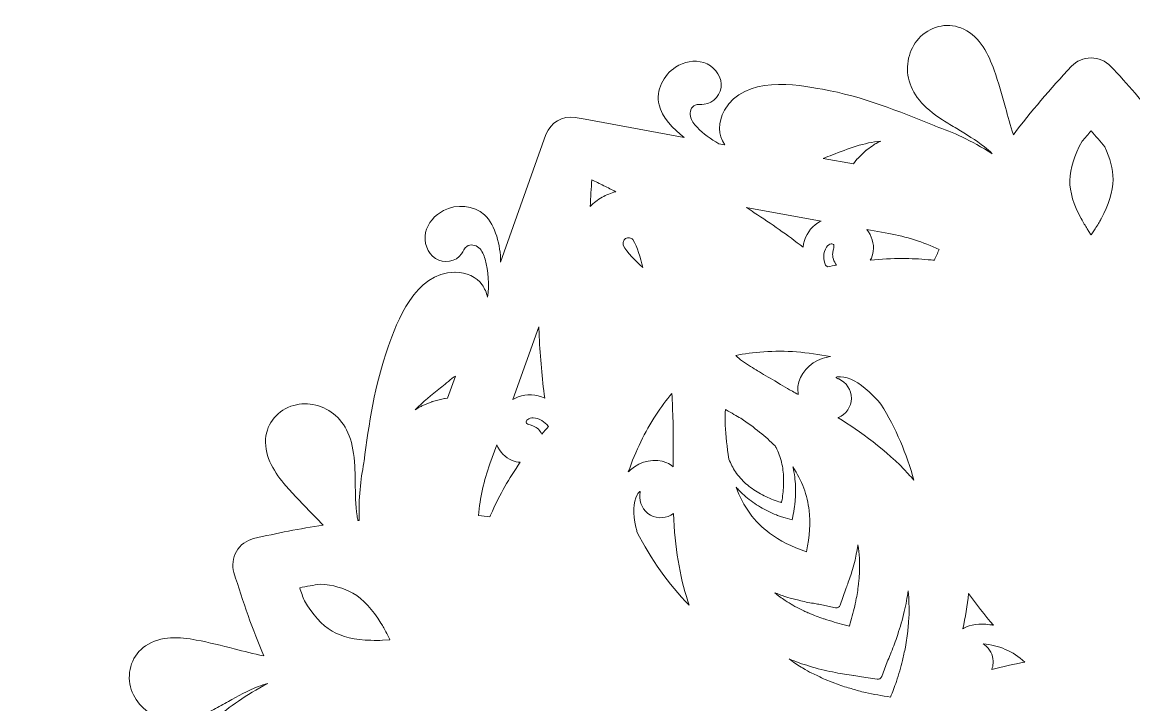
# Model space of a CAD drawing. Header units: millimetres. Extents: x -197 to 1097, y -667 to 136.
# Drawn here: x -138.8 to 62.3, y -413.9 to -290.5 of the extents above; entities that cross this region are included whole.
import ezdxf

# ---------------------------------------------------------------- set-up
doc = ezdxf.new("R2010")
doc.units = ezdxf.units.MM
doc.header["$MEASUREMENT"] = 0
doc.layers.add('Layer 3', color=7, linetype='Continuous')

msp = doc.modelspace()

# ---------------------------------------------------------------- linework, layer by layer
at = {"layer": 'Layer 3', "lineweight": 0}
for points, knots in [([(246.48, -472.37), (246.48, -472.37), (230.74, -453.85), (230.74, -453.85), (233.05, -455.23), (236.8, -456.28), (239.35, -455.5), (241.88, -454.71), (243.62, -452.13), (243.75, -449.48), (243.84, -447.71), (243.23, -445.86), (241.92, -444.67), (240.61, -443.48), (238.56, -443.06), (236.98, -443.87), (235.41, -444.69), (234.56, -446.8), (235.35, -448.39), (235.59, -448.88), (235.97, -449.33), (236.03, -449.87), (236.12, -450.66), (235.47, -451.39), (234.72, -451.63), (233.97, -451.88), (233.15, -451.75), (232.38, -451.56), (230.66, -451.14), (229.05, -450.41), (227.55, -449.47), (229.59, -449.49), (231.36, -448.43), (232.58, -446.37), (236.29, -440.1), (230, -432.69), (226.98, -429.13), (222.27, -423.59), (216.61, -419.1), (211.2, -414.97), (211.13, -414.91), (211.06, -414.87), (210.98, -414.82), (209.29, -413.29), (207.35, -411.84), (205.02, -410.4), (204.72, -409.97), (204.33, -409.76), (203.92, -409.73), (203.47, -409.47), (203.01, -409.2), (202.53, -408.93), (202.56, -408.86), (202.59, -408.8), (202.63, -408.73), (202.87, -408.81), (203.09, -408.89), (203.3, -408.98), (205.16, -409.72), (206.94, -410.71), (208.67, -411.67), (209.53, -412.15), (210.42, -412.65), (211.32, -413.11), (215.09, -415.06), (218.25, -415.57), (220.98, -414.68), (223.59, -413.82), (225.71, -411.61), (226.36, -409.03), (227.09, -406.15), (226.02, -403.24), (223.63, -401.6), (220.83, -399.69), (217.43, -399.99), (214.47, -400.54), (212.15, -400.97), (209.84, -401.57), (207.61, -402.14), (206.8, -402.35), (205.98, -402.56), (205.15, -402.77), (206.76, -398.71), (208.25, -394.41), (209.6, -389.97), (209.98, -388.7), (209.81, -387.31), (209.14, -386.15), (208.46, -384.98), (207.34, -384.14), (206.06, -383.84), (200.75, -382.6), (195.51, -381.64), (190.45, -380.98), (191.49, -379.86), (192.56, -378.76), (193.6, -377.7), (195.22, -376.05), (196.88, -374.35), (198.42, -372.56), (200.37, -370.27), (202.34, -367.48), (202.08, -364.09), (201.86, -361.21), (199.87, -358.82), (197.01, -358.01), (194.45, -357.29), (191.47, -358.02), (189.42, -359.85), (187.28, -361.77), (186.15, -364.76), (185.95, -369), (185.91, -370.01), (185.89, -371.03), (185.87, -372.01), (185.84, -373.99), (185.81, -376.04), (185.53, -378.01), (185.44, -378.62), (185.32, -379.22), (185.16, -379.84), (185.25, -376.7), (185.18, -372.51), (184.3, -368.44), (184.3, -368.35), (184.3, -368.26), (184.29, -368.18), (183.41, -361.43), (182.35, -354.27), (179.91, -347.43), (178.35, -343.05), (175.1, -333.96), (167.88, -333.96), (167.85, -333.96), (167.82, -333.96), (167.79, -333.96), (165.31, -333.99), (163.47, -335.04), (162.5, -336.91), (162.5, -336.91), (162.02, -335.58), (162.02, -335.58), (161.99, -333.95), (162.18, -332.33), (162.63, -330.76), (162.85, -330), (163.15, -329.22), (163.74, -328.7), (164.33, -328.17), (165.28, -327.97), (165.92, -328.44), (166.36, -328.77), (166.56, -329.32), (166.86, -329.77), (167.85, -331.25), (170.1, -331.57), (171.59, -330.62), (173.09, -329.66), (173.75, -327.68), (173.37, -325.94), (172.99, -324.21), (171.7, -322.76), (170.12, -321.95), (167.77, -320.74), (164.65, -320.96), (162.71, -322.76), (161.08, -324.27), (160.14, -327.15), (159.9, -329.63), (159.9, -329.63), (153.75, -312.43), (153.75, -312.43), (153.75, -312.43), (153.13, -310.7), (153.13, -310.7), (152.3, -308.58), (150.14, -307.34), (147.85, -307.68), (147.85, -307.68), (123.88, -312.06), (123.88, -312.06), (126.24, -310.76), (129.08, -308.01), (129.67, -305.38), (130.26, -302.81), (128.89, -300), (126.67, -298.57), (125.18, -297.61), (123.27, -297.21), (121.58, -297.75), (119.89, -298.29), (118.51, -299.85), (118.43, -301.62), (118.34, -303.4), (119.75, -305.18), (121.52, -305.3), (122.07, -305.33), (122.64, -305.23), (123.15, -305.45), (123.87, -305.77), (124.18, -306.69), (124.01, -307.46), (123.85, -308.24), (123.33, -308.89), (122.78, -309.46), (121.34, -310.95), (119.61, -312.13), (117.72, -313), (118.18, -312.42), (118.52, -311.79), (118.72, -311.11), (119.16, -309.63), (118.92, -308.05), (118.01, -306.43), (114.44, -300.08), (104.87, -301.82), (100.28, -302.66), (93.13, -303.97), (86.4, -306.63), (80.13, -309.24), (80.04, -309.28), (79.97, -309.32), (79.89, -309.36), (77.02, -310.28), (74.09, -311.65), (70.72, -313.64), (70.67, -313.57), (70.62, -313.5), (70.57, -313.43), (70.71, -313.31), (70.85, -313.2), (70.99, -313.09), (72.56, -311.86), (74.31, -310.8), (76.01, -309.79), (76.86, -309.28), (77.73, -308.76), (78.58, -308.21), (82.15, -305.93), (84.17, -303.45), (84.76, -300.64), (85.33, -297.94), (84.47, -295), (82.57, -293.15), (80.44, -291.07), (77.38, -290.55), (74.77, -291.8), (71.71, -293.27), (70.27, -296.36), (69.27, -299.2), (68.48, -301.42), (67.84, -303.72), (67.22, -305.95), (67.01, -306.69), (66.8, -307.44), (66.59, -308.2), (63.98, -304.94), (61.13, -301.65), (58.09, -298.41), (57.19, -297.45), (55.9, -296.9), (54.55, -296.9), (53.2, -296.9), (51.91, -297.45), (51.01, -298.41), (47.17, -302.51), (43.63, -306.67), (40.49, -310.79), (39.97, -309.15), (39.5, -307.48), (39.05, -305.85), (38.43, -303.63), (37.79, -301.33), (37, -299.11), (36, -296.27), (34.56, -293.18), (31.51, -291.71), (28.9, -290.46), (25.83, -290.99), (23.71, -293.06), (21.8, -294.91), (20.94, -297.85), (21.51, -300.55), (22.1, -303.36), (24.12, -305.84), (27.69, -308.13), (28.54, -308.67), (29.42, -309.2), (30.26, -309.7), (31.96, -310.72), (33.72, -311.77), (35.28, -313), (35.76, -313.38), (36.22, -313.78), (36.67, -314.23), (32.79, -311.85), (29.57, -310.3), (26.38, -309.28), (26.3, -309.23), (26.23, -309.19), (26.15, -309.16), (19.87, -306.54), (13.14, -303.88), (5.99, -302.58), (1.4, -301.74), (-8.16, -299.99), (-11.74, -306.34), (-13.01, -308.6), (-12.97, -310.8), (-11.68, -312.62), (-11.68, -312.62), (-12.8, -312.42), (-12.8, -312.42), (-14.24, -311.62), (-15.57, -310.64), (-16.71, -309.46), (-17.26, -308.89), (-17.78, -308.24), (-17.94, -307.46), (-18.1, -306.69), (-17.8, -305.77), (-17.07, -305.45), (-16.57, -305.23), (-16, -305.33), (-15.45, -305.3), (-13.68, -305.18), (-12.27, -303.4), (-12.35, -301.62), (-12.44, -299.85), (-13.82, -298.29), (-15.51, -297.75), (-17.2, -297.21), (-19.1, -297.61), (-20.6, -298.57), (-22.82, -300), (-24.19, -302.81), (-23.6, -305.38), (-23.1, -307.57), (-21.06, -309.83), (-19.03, -311.28), (-19.03, -311.28), (-36.98, -308), (-36.98, -308), (-36.98, -308), (-38.8, -307.67), (-38.8, -307.67), (-41.05, -307.34), (-43.2, -308.59), (-44.05, -310.74), (-44.05, -310.74), (-52.29, -333.83), (-52.29, -333.83), (-52.29, -333.77), (-52.29, -333.72), (-52.28, -333.67), (-52.23, -330.97), (-53.19, -327.14), (-55.16, -325.31), (-57.1, -323.51), (-60.22, -323.29), (-62.57, -324.51), (-64.15, -325.32), (-65.44, -326.77), (-65.82, -328.5), (-66.2, -330.23), (-65.54, -332.21), (-64.04, -333.17), (-62.55, -334.13), (-60.3, -333.8), (-59.32, -332.33), (-59.01, -331.87), (-58.81, -331.32), (-58.37, -331), (-57.74, -330.53), (-56.78, -330.72), (-56.19, -331.25), (-55.6, -331.78), (-55.3, -332.55), (-55.08, -333.32), (-54.44, -335.54), (-54.33, -337.87), (-54.62, -340.17), (-54.82, -339.33), (-55.15, -338.57), (-55.61, -337.93), (-56.67, -336.49), (-58.35, -335.71), (-60.47, -335.68), (-60.5, -335.68), (-60.53, -335.68), (-60.57, -335.68), (-67.78, -335.68), (-71.03, -344.78), (-72.59, -349.16), (-75.04, -356), (-76.1, -363.15), (-76.97, -369.9), (-76.98, -369.99), (-76.99, -370.07), (-76.98, -370.16), (-77.64, -373.19), (-77.92, -376.51), (-77.86, -380.57), (-77.86, -380.57), (-78.06, -380.58), (-78.06, -380.58), (-78.12, -380.28), (-78.17, -380), (-78.21, -379.74), (-78.49, -377.76), (-78.53, -375.71), (-78.56, -373.73), (-78.57, -372.75), (-78.59, -371.73), (-78.64, -370.72), (-78.83, -366.49), (-79.97, -363.49), (-82.11, -361.58), (-84.16, -359.74), (-87.13, -359.02), (-89.69, -359.74), (-92.55, -360.54), (-94.54, -362.93), (-94.76, -365.82), (-95.02, -369.2), (-93.05, -371.99), (-91.1, -374.28), (-89.57, -376.07), (-87.9, -377.77), (-86.29, -379.41), (-85.65, -380.06), (-85, -380.73), (-84.36, -381.4), (-88.49, -382.03), (-92.72, -382.85), (-96.95, -383.84), (-98.24, -384.14), (-99.36, -384.98), (-100.04, -386.15), (-100.71, -387.31), (-100.87, -388.71), (-100.49, -389.97), (-98.89, -395.28), (-97.08, -400.35), (-95.11, -405.06), (-96.91, -404.68), (-98.7, -404.22), (-100.45, -403.77), (-102.68, -403.2), (-104.99, -402.61), (-107.31, -402.18), (-110.27, -401.63), (-113.67, -401.32), (-116.47, -403.24), (-118.86, -404.87), (-119.93, -407.79), (-119.2, -410.67), (-118.54, -413.24), (-116.43, -415.46), (-113.81, -416.32), (-111.08, -417.21), (-107.92, -416.7), (-104.16, -414.75), (-103.26, -414.28), (-102.37, -413.79), (-101.51, -413.31), (-99.78, -412.35), (-97.99, -411.35), (-96.14, -410.61), (-95.57, -410.38), (-94.99, -410.19), (-94.38, -410.02), (-98.38, -412.19), (-101.34, -414.21), (-103.82, -416.46), (-103.89, -416.5), (-103.97, -416.55), (-104.04, -416.6), (-109.44, -420.73), (-115.11, -425.23), (-119.81, -430.76), (-122.84, -434.32), (-129.13, -441.73), (-125.42, -448), (-124.45, -449.63), (-123.19, -450.63), (-121.65, -450.98), (-120.88, -451.15), (-120.05, -451.15), (-119.2, -450.97), (-119.2, -450.97), (-120.18, -452.13), (-120.18, -452.13), (-121.63, -453.02), (-123.18, -453.71), (-124.83, -454.12), (-125.6, -454.31), (-126.42, -454.44), (-127.17, -454.19), (-127.92, -453.94), (-128.57, -453.22), (-128.48, -452.43), (-128.42, -451.89), (-128.04, -451.44), (-127.8, -450.95), (-127.02, -449.36), (-127.86, -447.24), (-129.43, -446.43), (-131.01, -445.62), (-133.06, -446.03), (-134.37, -447.23), (-135.68, -448.42), (-136.29, -450.27), (-136.2, -452.04), (-136.07, -454.68), (-134.33, -457.27), (-131.8, -458.05), (-129.63, -458.72), (-126.59, -458.06), (-124.31, -456.99), (-124.31, -456.99), (-136.18, -470.97), (-136.18, -470.97), (-136.18, -470.97), (-137.37, -472.37), (-137.37, -472.37), (-138.79, -474.15), (-138.79, -476.65), (-137.34, -478.46), (-137.34, -478.46), (-121.46, -497.15), (-121.46, -497.15), (-121.53, -497.11), (-121.59, -497.07), (-121.65, -497.03), (-123.95, -495.64), (-127.75, -494.55), (-130.33, -495.35), (-132.85, -496.13), (-134.6, -498.72), (-134.73, -501.36), (-134.81, -503.13), (-134.21, -504.98), (-132.89, -506.17), (-131.58, -507.37), (-129.53, -507.78), (-127.96, -506.97), (-126.38, -506.15), (-125.54, -504.04), (-126.32, -502.45), (-126.57, -501.96), (-126.95, -501.51), (-127.01, -500.97), (-127.1, -500.18), (-126.45, -499.46), (-125.7, -499.21), (-124.94, -498.96), (-124.12, -499.09), (-123.35, -499.28), (-121.24, -499.81), (-119.27, -500.79), (-117.51, -502.07), (-118.11, -501.89), (-118.72, -501.78), (-119.34, -501.77), (-120.78, -501.74), (-122.83, -502.27), (-124.37, -504.88), (-128.09, -511.14), (-121.79, -518.55), (-118.77, -522.11), (-114.06, -527.65), (-108.4, -532.14), (-102.99, -536.28), (-102.92, -536.33), (-102.85, -536.38), (-102.77, -536.42), (-100.39, -538.58), (-97.52, -540.56), (-93.77, -542.62), (-93.79, -542.65), (-93.8, -542.68), (-93.82, -542.72), (-94.26, -542.58), (-94.68, -542.43), (-95.09, -542.27), (-96.95, -541.52), (-98.73, -540.53), (-100.46, -539.57), (-101.32, -539.09), (-102.21, -538.59), (-103.11, -538.13), (-106.88, -536.18), (-110.04, -535.67), (-112.77, -536.56), (-115.38, -537.42), (-117.5, -539.63), (-118.15, -542.21), (-118.88, -545.09), (-117.81, -548.01), (-115.42, -549.64), (-112.62, -551.55), (-109.22, -551.25), (-106.26, -550.7), (-103.94, -550.27), (-101.63, -549.67), (-99.4, -549.1), (-98.33, -548.83), (-97.24, -548.55), (-96.15, -548.29), (-97.72, -552.26), (-99.18, -556.47), (-100.49, -560.82), (-100.87, -562.09), (-100.71, -563.48), (-100.04, -564.65), (-99.36, -565.81), (-98.24, -566.65), (-96.95, -566.95), (-91.8, -568.16), (-86.7, -569.1), (-81.78, -569.76), (-82.95, -571.06), (-84.19, -572.32), (-85.39, -573.55), (-87.01, -575.19), (-88.67, -576.9), (-90.21, -578.69), (-92.16, -580.97), (-94.13, -583.77), (-93.87, -587.15), (-93.65, -590.04), (-91.66, -592.42), (-88.8, -593.23), (-86.24, -593.95), (-83.26, -593.23), (-81.21, -591.39), (-79.07, -589.47), (-77.94, -586.48), (-77.74, -582.24), (-77.7, -581.23), (-77.68, -580.21), (-77.66, -579.23), (-77.63, -577.25), (-77.6, -575.21), (-77.32, -573.23), (-77.23, -572.63), (-77.11, -572.03), (-76.95, -571.41), (-77.07, -575.96), (-76.8, -579.53), (-76.09, -582.8), (-76.09, -582.89), (-76.09, -582.98), (-76.08, -583.07), (-75.2, -589.81), (-74.14, -596.97), (-71.7, -603.81), (-70.14, -608.19), (-66.89, -617.28), (-59.67, -617.28), (-59.64, -617.28), (-59.61, -617.28), (-59.58, -617.28), (-57.57, -617.26), (-55.95, -616.56), (-54.89, -615.25), (-54.36, -614.59), (-53.98, -613.79), (-53.75, -612.89), (-53.75, -612.89), (-53.01, -614.96), (-53.01, -614.96), (-52.95, -616.69), (-53.13, -618.42), (-53.61, -620.08), (-53.83, -620.84), (-54.13, -621.62), (-54.72, -622.15), (-55.31, -622.68), (-56.26, -622.87), (-56.9, -622.4), (-57.34, -622.08), (-57.54, -621.53), (-57.84, -621.07), (-58.83, -619.6), (-61.08, -619.27), (-62.57, -620.23), (-64.06, -621.19), (-64.73, -623.17), (-64.35, -624.9), (-63.97, -626.63), (-62.67, -628.08), (-61.09, -628.89), (-58.74, -630.1), (-55.63, -629.89), (-53.69, -628.09), (-52, -626.53), (-51.06, -623.52), (-50.85, -621), (-50.85, -621), (-44.65, -638.36), (-44.65, -638.36), (-44.65, -638.36), (-44.03, -640.1), (-44.03, -640.1), (-43.2, -642.22), (-41.03, -643.46), (-38.75, -643.11), (-38.75, -643.11), (-14.74, -638.73), (-14.74, -638.73), (-14.78, -638.75), (-14.82, -638.77), (-14.85, -638.79), (-17.21, -640.08), (-20.05, -642.83), (-20.65, -645.46), (-21.24, -648.04), (-19.87, -650.84), (-17.65, -652.28), (-16.15, -653.24), (-14.25, -653.64), (-12.56, -653.1), (-10.87, -652.56), (-9.49, -650.99), (-9.4, -649.22), (-9.32, -647.45), (-10.73, -645.66), (-12.5, -645.55), (-13.04, -645.51), (-13.62, -645.62), (-14.12, -645.4), (-14.85, -645.08), (-15.15, -644.16), (-14.99, -643.38), (-14.83, -642.61), (-14.31, -641.96), (-13.76, -641.39), (-12.53, -640.11), (-11.09, -639.08), (-9.52, -638.25), (-9.92, -638.76), (-10.22, -639.29), (-10.43, -639.86), (-10.98, -641.42), (-10.77, -643.09), (-9.8, -644.81), (-6.23, -651.16), (3.34, -649.42), (7.93, -648.58), (15.08, -647.27), (21.8, -644.61), (28.08, -642), (28.17, -641.96), (28.24, -641.92), (28.32, -641.88), (31.41, -640.89), (34.62, -639.36), (38.34, -637.09), (38.35, -637.11), (38.37, -637.13), (38.38, -637.15), (38, -637.51), (37.62, -637.84), (37.22, -638.15), (35.65, -639.39), (33.9, -640.44), (32.2, -641.45), (31.36, -641.96), (30.48, -642.48), (29.63, -643.03), (26.06, -645.32), (24.04, -647.79), (23.45, -650.6), (22.88, -653.3), (23.74, -656.24), (25.64, -658.09), (27.77, -660.17), (30.83, -660.7), (33.44, -659.44), (36.5, -657.98), (37.94, -654.88), (38.94, -652.04), (39.73, -649.82), (40.37, -647.52), (40.99, -645.3), (41.3, -644.18), (41.62, -643.03), (41.96, -641.89), (44.72, -645.39), (47.76, -648.92), (51.01, -652.38), (51.91, -653.34), (53.2, -653.9), (54.55, -653.9), (55.9, -653.9), (57.19, -653.34), (58.09, -652.38), (61.63, -648.61), (64.92, -644.77), (67.87, -640.96), (68.33, -642.43), (68.75, -643.93), (69.16, -645.39), (69.78, -647.61), (70.42, -649.91), (71.21, -652.13), (72.21, -654.97), (73.65, -658.06), (76.7, -659.53), (77.64, -659.98), (78.64, -660.2), (79.63, -660.2), (81.4, -660.2), (83.14, -659.51), (84.5, -658.18), (86.41, -656.33), (87.27, -653.39), (86.7, -650.69), (86.11, -647.88), (84.09, -645.4), (80.52, -643.12), (79.67, -642.57), (78.79, -642.05), (77.95, -641.54), (76.25, -640.53), (74.5, -639.47), (72.93, -638.24), (72.44, -637.86), (71.97, -637.45), (71.52, -637), (74.2, -638.65), (77.87, -640.7), (81.83, -641.97), (81.91, -642.01), (81.98, -642.05), (82.06, -642.09), (88.34, -644.7), (95.07, -647.36), (102.22, -648.67), (106.81, -649.5), (116.37, -651.25), (119.95, -644.9), (120.9, -643.22), (121.12, -641.58), (120.61, -640.06), (120.35, -639.28), (119.91, -638.55), (119.29, -637.9), (119.29, -637.9), (121.64, -638.33), (121.64, -638.33), (123.15, -639.14), (124.54, -640.15), (125.73, -641.39), (126.28, -641.96), (126.8, -642.61), (126.97, -643.38), (127.13, -644.16), (126.82, -645.08), (126.1, -645.4), (125.6, -645.62), (125.02, -645.51), (124.47, -645.55), (122.7, -645.66), (121.29, -647.45), (121.38, -649.22), (121.46, -650.99), (122.84, -652.56), (124.53, -653.1), (126.22, -653.64), (128.13, -653.24), (129.62, -652.28), (131.84, -650.84), (133.21, -648.04), (132.62, -645.46), (132.12, -643.23), (130, -640.92), (127.93, -639.48), (127.93, -639.48), (146.09, -642.79), (146.09, -642.79), (146.09, -642.79), (147.9, -643.12), (147.9, -643.12), (150.15, -643.46), (152.3, -642.2), (153.15, -640.05), (153.15, -640.05), (161.31, -617.21), (161.31, -617.21), (161.26, -619.9), (162.22, -623.71), (164.19, -625.53), (166.13, -627.33), (169.24, -627.55), (171.59, -626.34), (173.17, -625.53), (174.47, -624.08), (174.85, -622.34), (175.23, -620.61), (174.56, -618.63), (173.07, -617.67), (171.57, -616.71), (169.32, -617.04), (168.34, -618.52), (168.03, -618.97), (167.84, -619.52), (167.4, -619.85), (166.76, -620.32), (165.81, -620.12), (165.22, -619.59), (164.63, -619.06), (164.33, -618.29), (164.11, -617.53), (163.67, -615.99), (163.48, -614.4), (163.49, -612.81), (164.49, -614.55), (166.29, -615.53), (168.68, -615.56), (168.71, -615.56), (168.74, -615.56), (168.78, -615.56), (175.99, -615.56), (179.24, -606.47), (180.8, -602.09), (183.25, -595.24), (184.31, -588.09), (185.18, -581.34), (185.19, -581.26), (185.2, -581.17), (185.19, -581.08), (185.87, -577.97), (186.15, -574.53), (186.07, -570.32), (186.11, -570.31), (186.16, -570.31), (186.2, -570.31), (186.29, -570.72), (186.36, -571.12), (186.42, -571.51), (186.7, -573.48), (186.74, -575.53), (186.77, -577.5), (186.78, -578.49), (186.8, -579.51), (186.85, -580.52), (187.04, -584.76), (188.18, -587.75), (190.32, -589.66), (192.37, -591.5), (195.34, -592.23), (197.9, -591.51), (200.76, -590.7), (202.75, -588.31), (202.97, -585.43), (203.23, -582.04), (201.26, -579.25), (199.31, -576.96), (197.78, -575.17), (196.11, -573.47), (194.49, -571.82), (193.77, -571.08), (193.03, -570.33), (192.31, -569.57), (196.77, -568.93), (201.39, -568.05), (206.06, -566.95), (207.34, -566.65), (208.47, -565.81), (209.14, -564.65), (209.81, -563.48), (209.98, -562.09), (209.6, -560.82), (208.07, -555.79), (206.37, -550.96), (204.51, -546.44), (205.9, -546.76), (207.3, -547.12), (208.66, -547.47), (210.89, -548.04), (213.2, -548.63), (215.52, -549.06), (218.48, -549.62), (221.88, -549.92), (224.68, -548.01), (227.07, -546.37), (228.14, -543.45), (227.41, -540.57), (226.75, -538), (224.64, -535.78), (222.02, -534.93), (219.29, -534.03), (216.13, -534.55), (212.37, -536.49), (211.47, -536.96), (210.58, -537.45), (209.72, -537.93), (207.99, -538.9), (206.2, -539.89), (204.35, -540.63), (203.79, -540.86), (203.2, -541.05), (202.58, -541.22), (206.55, -539.07), (209.57, -537.01), (212.03, -534.78), (212.1, -534.74), (212.18, -534.69), (212.25, -534.64), (217.65, -530.51), (223.32, -526.01), (228.02, -520.48), (231.05, -516.92), (237.34, -509.51), (233.63, -503.24), (232.29, -500.98), (230.28, -499.92), (228, -500.17), (228, -500.17), (229.28, -498.66), (229.28, -498.66), (230.7, -497.8), (232.24, -497.13), (233.85, -496.73), (234.62, -496.54), (235.44, -496.41), (236.2, -496.65), (236.95, -496.9), (237.59, -497.63), (237.51, -498.41), (237.44, -498.96), (237.07, -499.41), (236.82, -499.9), (236.04, -501.49), (236.88, -503.6), (238.46, -504.41), (240.03, -505.23), (242.08, -504.81), (243.39, -503.62), (244.7, -502.42), (245.31, -500.58), (245.23, -498.8), (245.1, -496.16), (243.35, -493.58), (240.82, -492.79), (238.67, -492.13), (235.67, -492.78), (233.39, -493.82), (233.39, -493.82), (245.29, -479.82), (245.29, -479.82), (245.29, -479.82), (246.48, -478.42), (246.48, -478.42), (247.89, -476.64), (247.9, -474.15), (246.48, -472.37)], [0, 0, 0, 0, 1, 1, 1, 2, 2, 2, 3, 3, 3, 4, 4, 4, 5, 5, 5, 6, 6, 6, 7, 7, 7, 8, 8, 8, 9, 9, 9, 10, 10, 10, 11, 11, 11, 12, 12, 12, 13, 13, 13, 14, 14, 14, 15, 15, 15, 16, 16, 16, 17, 17, 17, 18, 18, 18, 19, 19, 19, 20, 20, 20, 21, 21, 21, 22, 22, 22, 23, 23, 23, 24, 24, 24, 25, 25, 25, 26, 26, 26, 27, 27, 27, 28, 28, 28, 29, 29, 29, 30, 30, 30, 31, 31, 31, 32, 32, 32, 33, 33, 33, 34, 34, 34, 35, 35, 35, 36, 36, 36, 37, 37, 37, 38, 38, 38, 39, 39, 39, 40, 40, 40, 41, 41, 41, 42, 42, 42, 43, 43, 43, 44, 44, 44, 45, 45, 45, 46, 46, 46, 47, 47, 47, 48, 48, 48, 49, 49, 49, 50, 50, 50, 51, 51, 51, 52, 52, 52, 53, 53, 53, 54, 54, 54, 55, 55, 55, 56, 56, 56, 57, 57, 57, 58, 58, 58, 59, 59, 59, 60, 60, 60, 61, 61, 61, 62, 62, 62, 63, 63, 63, 64, 64, 64, 65, 65, 65, 66, 66, 66, 67, 67, 67, 68, 68, 68, 69, 69, 69, 70, 70, 70, 71, 71, 71, 72, 72, 72, 73, 73, 73, 74, 74, 74, 75, 75, 75, 76, 76, 76, 77, 77, 77, 78, 78, 78, 79, 79, 79, 80, 80, 80, 81, 81, 81, 82, 82, 82, 83, 83, 83, 84, 84, 84, 85, 85, 85, 86, 86, 86, 87, 87, 87, 88, 88, 88, 89, 89, 89, 90, 90, 90, 91, 91, 91, 92, 92, 92, 93, 93, 93, 94, 94, 94, 95, 95, 95, 96, 96, 96, 97, 97, 97, 98, 98, 98, 99, 99, 99, 100, 100, 100, 101, 101, 101, 102, 102, 102, 103, 103, 103, 104, 104, 104, 105, 105, 105, 106, 106, 106, 107, 107, 107, 108, 108, 108, 109, 109, 109, 110, 110, 110, 111, 111, 111, 112, 112, 112, 113, 113, 113, 114, 114, 114, 115, 115, 115, 116, 116, 116, 117, 117, 117, 118, 118, 118, 119, 119, 119, 120, 120, 120, 121, 121, 121, 122, 122, 122, 123, 123, 123, 124, 124, 124, 125, 125, 125, 126, 126, 126, 127, 127, 127, 128, 128, 128, 129, 129, 129, 130, 130, 130, 131, 131, 131, 132, 132, 132, 133, 133, 133, 134, 134, 134, 135, 135, 135, 136, 136, 136, 137, 137, 137, 138, 138, 138, 139, 139, 139, 140, 140, 140, 141, 141, 141, 142, 142, 142, 143, 143, 143, 144, 144, 144, 145, 145, 145, 146, 146, 146, 147, 147, 147, 148, 148, 148, 149, 149, 149, 150, 150, 150, 151, 151, 151, 152, 152, 152, 153, 153, 153, 154, 154, 154, 155, 155, 155, 156, 156, 156, 157, 157, 157, 158, 158, 158, 159, 159, 159, 160, 160, 160, 161, 161, 161, 162, 162, 162, 163, 163, 163, 164, 164, 164, 165, 165, 165, 166, 166, 166, 167, 167, 167, 168, 168, 168, 169, 169, 169, 170, 170, 170, 171, 171, 171, 172, 172, 172, 173, 173, 173, 174, 174, 174, 175, 175, 175, 176, 176, 176, 177, 177, 177, 178, 178, 178, 179, 179, 179, 180, 180, 180, 181, 181, 181, 182, 182, 182, 183, 183, 183, 184, 184, 184, 185, 185, 185, 186, 186, 186, 187, 187, 187, 188, 188, 188, 189, 189, 189, 190, 190, 190, 191, 191, 191, 192, 192, 192, 193, 193, 193, 194, 194, 194, 195, 195, 195, 196, 196, 196, 197, 197, 197, 198, 198, 198, 199, 199, 199, 200, 200, 200, 201, 201, 201, 202, 202, 202, 203, 203, 203, 204, 204, 204, 205, 205, 205, 206, 206, 206, 207, 207, 207, 208, 208, 208, 209, 209, 209, 210, 210, 210, 211, 211, 211, 212, 212, 212, 213, 213, 213, 214, 214, 214, 215, 215, 215, 216, 216, 216, 217, 217, 217, 218, 218, 218, 219, 219, 219, 220, 220, 220, 221, 221, 221, 222, 222, 222, 223, 223, 223, 224, 224, 224, 225, 225, 225, 226, 226, 226, 227, 227, 227, 228, 228, 228, 229, 229, 229, 230, 230, 230, 231, 231, 231, 232, 232, 232, 233, 233, 233, 234, 234, 234, 235, 235, 235, 236, 236, 236, 237, 237, 237, 238, 238, 238, 239, 239, 239, 240, 240, 240, 241, 241, 241, 242, 242, 242, 243, 243, 243, 244, 244, 244, 245, 245, 245, 246, 246, 246, 247, 247, 247, 248, 248, 248, 249, 249, 249, 250, 250, 250, 251, 251, 251, 252, 252, 252, 253, 253, 253, 254, 254, 254, 255, 255, 255, 256, 256, 256, 257, 257, 257, 258, 258, 258, 259, 259, 259, 260, 260, 260, 261, 261, 261, 262, 262, 262, 263, 263, 263, 264, 264, 264, 265, 265, 265, 266, 266, 266, 267, 267, 267, 268, 268, 268, 269, 269, 269, 270, 270, 270, 271, 271, 271, 272, 272, 272, 273, 273, 273, 274, 274, 274, 275, 275, 275, 276, 276, 276, 277, 277, 277, 278, 278, 278, 279, 279, 279, 280, 280, 280, 281, 281, 281, 282, 282, 282, 283, 283, 283, 284, 284, 284, 285, 285, 285, 286, 286, 286, 287, 287, 287, 288, 288, 288, 289, 289, 289, 290, 290, 290, 291, 291, 291, 292, 292, 292, 293, 293, 293, 294, 294, 294, 295, 295, 295, 296, 296, 296, 297, 297, 297, 298, 298, 298, 299, 299, 299, 300, 300, 300, 301, 301, 301, 302, 302, 302, 303, 303, 303, 304, 304, 304, 305, 305, 305, 306, 306, 306, 307, 307, 307, 308, 308, 308, 309, 309, 309, 310, 310, 310, 311, 311, 311, 312, 312, 312, 313, 313, 313, 314, 314, 314, 315, 315, 315, 316, 316, 316, 317, 317, 317, 318, 318, 318, 319, 319, 319, 320, 320, 320, 321, 321, 321, 322, 322, 322, 323, 323, 323, 324, 324, 324, 325, 325, 325, 326, 326, 326, 327, 327, 327, 328, 328, 328, 329, 329, 329, 330, 330, 330, 331, 331, 331, 332, 332, 332, 333, 333, 333, 334, 334, 334, 335, 335, 335, 336, 336, 336, 337, 337, 337, 338, 338, 338, 339, 339, 339, 340, 340, 340, 341, 341, 341, 342, 342, 342, 343, 343, 343, 344, 344, 344, 345, 345, 345, 346, 346, 346, 347, 347, 347, 348, 348, 348, 349, 349, 349, 350, 350, 350, 351, 351, 351, 352, 352, 352, 353, 353, 353, 353]), ([(52.92, -311.99), (53.45, -311.36), (54, -310.71), (54.56, -310.07), (55.4, -311.03), (56.22, -312.01), (57.02, -312.97), (58, -315), (58.52, -317.05), (58.52, -318.88), (58.5, -321.09), (57.77, -323.48), (56.35, -326), (56.35, -326), (56.32, -326.06), (56.32, -326.06), (56.07, -326.55), (55.74, -327.1), (55.26, -327.83), (55.26, -327.83), (54.67, -328.75), (54.67, -328.75), (54.67, -328.75), (54.56, -328.91), (54.56, -328.91), (54.56, -328.91), (54.46, -328.76), (54.46, -328.76), (54.46, -328.76), (53.85, -327.8), (53.85, -327.8), (53.52, -327.29), (53.13, -326.68), (52.77, -325.97), (51.39, -323.48), (50.69, -321.15), (50.7, -319.06), (50.76, -316.91), (51.51, -314.53), (52.92, -311.99)], [0, 0, 0, 0, 1, 1, 1, 2, 2, 2, 3, 3, 3, 4, 4, 4, 5, 5, 5, 6, 6, 6, 7, 7, 7, 8, 8, 8, 9, 9, 9, 10, 10, 10, 11, 11, 11, 12, 12, 12, 13, 13, 13, 13]), ([(7.75, -314.44), (10.59, -313.34), (13.52, -312.21), (16.52, -311.95), (16.52, -311.95), (15.99, -312.2), (15.99, -312.2), (15.98, -312.2), (15.97, -312.21), (15.96, -312.22), (15.96, -312.22), (15.68, -312.36), (15.68, -312.36), (15.42, -312.51), (15.21, -312.66), (15.03, -312.79), (15.03, -312.79), (13.98, -313.53), (13.98, -313.53), (13.95, -313.55), (13.92, -313.58), (13.89, -313.6), (13.89, -313.6), (12.28, -315.14), (12.28, -315.14), (12.25, -315.17), (12.23, -315.2), (12.2, -315.23), (12.2, -315.23), (11.56, -316.09), (11.56, -316.09), (11.56, -316.09), (6.07, -315.08), (6.07, -315.08), (6.63, -314.87), (7.19, -314.65), (7.75, -314.44)], [0, 0, 0, 0, 1, 1, 1, 2, 2, 2, 3, 3, 3, 4, 4, 4, 5, 5, 5, 6, 6, 6, 7, 7, 7, 8, 8, 8, 9, 9, 9, 10, 10, 10, 11, 11, 11, 12, 12, 12, 12]), ([(-35.91, -321.3), (-35.87, -320.51), (-35.81, -319.69), (-35.75, -318.96), (-35.12, -319.26), (-34.34, -319.64), (-33.59, -320.02), (-32.86, -320.39), (-32.14, -320.74), (-31.43, -321.1), (-32.3, -321.33), (-33.14, -321.67), (-33.91, -322.12), (-34.7, -322.57), (-35.42, -323.12), (-36.05, -323.77), (-36.01, -322.94), (-35.96, -322.11), (-35.91, -321.3)], [0, 0, 0, 0, 1, 1, 1, 2, 2, 2, 3, 3, 3, 4, 4, 4, 5, 5, 5, 6, 6, 6, 6]), ([(5.71, -326.41), (5.31, -326.61), (4.95, -326.84), (4.63, -327.1), (3.44, -328.05), (2.66, -329.52), (2.45, -331.12), (-0.33, -328.98), (-3.3, -326.89), (-6.37, -324.9), (-6.89, -324.56), (-7.38, -324.24), (-7.85, -323.93), (-7.85, -323.93), (5.71, -326.41), (5.71, -326.41)], [0, 0, 0, 0, 1, 1, 1, 2, 2, 2, 3, 3, 3, 4, 4, 4, 5, 5, 5, 5]), ([(-30.06, -330.1), (-30, -329.91), (-29.81, -329.67), (-29.66, -329.58), (-29.42, -329.45), (-29.16, -329.39), (-28.95, -329.44), (-28.73, -329.49), (-28.51, -329.61), (-28.35, -329.76), (-27.49, -331.13), (-26.98, -332.98), (-26.54, -334.8), (-27.89, -333.58), (-29.33, -332.18), (-30.08, -330.76), (-30.14, -330.55), (-30.13, -330.3), (-30.06, -330.1)], [0, 0, 0, 0, 1, 1, 1, 2, 2, 2, 3, 3, 3, 4, 4, 4, 5, 5, 5, 6, 6, 6, 6]), ([(27.07, -331.54), (26.77, -332.2), (26.49, -332.86), (26.21, -333.51), (25.84, -333.47), (25.46, -333.43), (25.08, -333.4), (23.53, -333.26), (21.98, -333.19), (20.4, -333.19), (18.51, -333.19), (16.59, -333.29), (14.61, -333.49), (14.89, -332.99), (15.07, -332.44), (15.14, -331.88), (15.32, -330.5), (14.88, -329.06), (13.99, -327.92), (13.99, -327.92), (17.97, -328.65), (17.97, -328.65), (21.11, -329.22), (24.17, -330.19), (27.07, -331.54)], [0, 0, 0, 0, 1, 1, 1, 2, 2, 2, 3, 3, 3, 4, 4, 4, 5, 5, 5, 6, 6, 6, 7, 7, 7, 8, 8, 8, 8]), ([(8.52, -334.37), (7.97, -334.47), (7.42, -334.58), (6.87, -334.7), (6.79, -334.63), (6.71, -334.56), (6.63, -334.5), (6.63, -334.5), (6.5, -334.39), (6.5, -334.39), (6.14, -333.44), (6, -332.09), (6.71, -331.11), (6.95, -330.79), (7.24, -330.58), (7.51, -330.54), (7.71, -330.5), (7.95, -330.6), (8.01, -330.74), (8.08, -330.9), (8.01, -331.19), (7.94, -331.5), (7.89, -331.7), (7.84, -331.91), (7.82, -332.13), (7.72, -332.93), (8, -333.73), (8.52, -334.37)], [0, 0, 0, 0, 1, 1, 1, 2, 2, 2, 3, 3, 3, 4, 4, 4, 5, 5, 5, 6, 6, 6, 7, 7, 7, 8, 8, 8, 9, 9, 9, 9]), ([(-45.36, -345.54), (-45.33, -346.18), (-45.3, -346.78), (-45.27, -347.3), (-45.09, -351.12), (-44.76, -354.85), (-44.29, -358.42), (-45.83, -357.73), (-47.58, -357.63), (-49.06, -358.2), (-49.4, -358.34), (-49.74, -358.51), (-50.07, -358.71), (-50.07, -358.71), (-45.36, -345.54), (-45.36, -345.54)], [0, 0, 0, 0, 1, 1, 1, 2, 2, 2, 3, 3, 3, 4, 4, 4, 5, 5, 5, 5]), ([(-4.66, -350.04), (-0.79, -349.79), (3.27, -350.09), (7.43, -350.93), (6.93, -350.99), (6.43, -351.1), (5.92, -351.27), (3.55, -352.06), (1.79, -354.09), (1.53, -356.32), (1.48, -356.8), (1.5, -357.3), (1.59, -357.78), (1.23, -357.58), (0.87, -357.39), (0.51, -357.19), (0.51, -357.19), (0.02, -356.92), (0.02, -356.92), (-0.51, -356.6), (-1.05, -356.28), (-1.62, -355.94), (-1.62, -355.94), (-2.66, -355.33), (-2.66, -355.33), (-3.75, -354.69), (-4.84, -354.05), (-5.82, -353.48), (-5.82, -353.48), (-6.03, -353.34), (-6.03, -353.34), (-6.91, -352.78), (-7.91, -352.15), (-8.85, -351.53), (-8.85, -351.53), (-9.73, -350.74), (-9.73, -350.74), (-8.2, -350.4), (-6.53, -350.17), (-4.66, -350.04)], [0, 0, 0, 0, 1, 1, 1, 2, 2, 2, 3, 3, 3, 4, 4, 4, 5, 5, 5, 6, 6, 6, 7, 7, 7, 8, 8, 8, 9, 9, 9, 10, 10, 10, 11, 11, 11, 12, 12, 12, 13, 13, 13, 13]), ([(-63.16, -356.59), (-62.46, -356.02), (-61.61, -355.33), (-60.78, -354.62), (-60.66, -354.6), (-60.55, -354.55), (-60.45, -354.47), (-60.45, -354.47), (-61.88, -358.47), (-61.88, -358.47), (-61.88, -358.47), (-62.31, -358.51), (-62.31, -358.51), (-62.35, -358.51), (-62.39, -358.51), (-62.42, -358.52), (-62.42, -358.52), (-64.58, -359.05), (-64.58, -359.05), (-64.62, -359.06), (-64.66, -359.07), (-64.7, -359.09), (-64.7, -359.09), (-66.34, -359.78), (-66.34, -359.78), (-66.34, -359.78), (-66.48, -359.85), (-66.48, -359.85), (-66.68, -359.94), (-66.92, -360.05), (-67.17, -360.19), (-67.19, -360.2), (-67.2, -360.21), (-67.22, -360.22), (-67.22, -360.22), (-67.71, -360.56), (-67.71, -360.56), (-66.31, -359.13), (-64.72, -357.84), (-63.16, -356.59)], [0, 0, 0, 0, 1, 1, 1, 2, 2, 2, 3, 3, 3, 4, 4, 4, 5, 5, 5, 6, 6, 6, 7, 7, 7, 8, 8, 8, 9, 9, 9, 10, 10, 10, 11, 11, 11, 12, 12, 12, 13, 13, 13, 13]), ([(21.46, -372.11), (17.45, -367.75), (12.76, -364.46), (8.77, -361.97), (8.79, -361.96), (8.81, -361.96), (8.83, -361.95), (10.21, -361.4), (11.19, -359.97), (11.21, -358.48), (11.22, -356.99), (10.27, -355.54), (8.9, -354.96), (8.84, -354.94), (8.78, -354.91), (8.72, -354.89), (8.63, -354.85), (8.48, -354.8), (8.42, -354.76), (8.43, -354.73), (8.46, -354.69), (8.49, -354.67), (8.63, -354.57), (8.87, -354.54), (9.22, -354.56), (10.84, -354.66), (12.52, -355.55), (14.39, -357.28), (15.14, -357.97), (15.86, -358.73), (16.54, -359.54), (19.23, -363.91), (21.23, -368.53), (22.49, -373.29), (22.16, -372.89), (21.82, -372.5), (21.46, -372.11)], [0, 0, 0, 0, 1, 1, 1, 2, 2, 2, 3, 3, 3, 4, 4, 4, 5, 5, 5, 6, 6, 6, 7, 7, 7, 8, 8, 8, 9, 9, 9, 10, 10, 10, 11, 11, 11, 12, 12, 12, 12]), ([(-21.27, -357.61), (-21.23, -358.39), (-21.2, -359.19), (-21.17, -359.96), (-21.17, -359.96), (-21.17, -360.1), (-21.17, -360.1), (-21.14, -360.94), (-21.11, -361.78), (-21.06, -362.64), (-21.06, -362.64), (-21.06, -363.24), (-21.06, -363.24), (-21.07, -364.47), (-21.07, -365.74), (-21.05, -367.03), (-21.05, -367.64), (-21.03, -368.26), (-21.02, -368.78), (-21.04, -369.47), (-21.05, -370.15), (-21.06, -370.83), (-21.41, -370.55), (-21.8, -370.31), (-22.21, -370.13), (-24.27, -369.23), (-26.9, -369.75), (-28.77, -371.41), (-28.91, -371.53), (-29.04, -371.66), (-29.17, -371.79), (-27.82, -367.94), (-26.15, -364.49), (-24.21, -361.52), (-23.22, -360.02), (-22.25, -358.73), (-21.27, -357.61)], [0, 0, 0, 0, 1, 1, 1, 2, 2, 2, 3, 3, 3, 4, 4, 4, 5, 5, 5, 6, 6, 6, 7, 7, 7, 8, 8, 8, 9, 9, 9, 10, 10, 10, 11, 11, 11, 12, 12, 12, 12]), ([(-11.56, -360.52), (-11.53, -360.53), (-11.5, -360.54), (-11.47, -360.55), (-10.5, -361.12), (-9.56, -361.65), (-8.81, -362.07), (-6.31, -363.78), (-4.3, -365.4), (-2.62, -367.06), (-2.56, -367.17), (-2.5, -367.27), (-2.44, -367.37), (-2.02, -368.22), (-1.65, -369.1), (-1.44, -370.03), (-1.23, -370.97), (-1.09, -371.91), (-1.07, -372.88), (-1.04, -373.84), (-1.08, -374.8), (-1.2, -375.76), (-1.26, -376.24), (-1.33, -376.72), (-1.43, -377.19), (-1.43, -377.23), (-1.44, -377.27), (-1.45, -377.31), (-1.49, -377.29), (-1.53, -377.29), (-1.57, -377.27), (-2.03, -377.14), (-2.49, -376.98), (-2.94, -376.81), (-3.84, -376.46), (-4.71, -376.05), (-5.55, -375.58), (-6.39, -375.11), (-7.16, -374.53), (-7.88, -373.91), (-8.61, -373.29), (-9.22, -372.56), (-9.78, -371.79), (-10.23, -371.05), (-10.65, -370.28), (-10.95, -369.45), (-11.31, -367.33), (-11.51, -365.24), (-11.65, -363.33), (-11.65, -362.54), (-11.65, -361.82), (-11.66, -361.14), (-11.63, -360.94), (-11.6, -360.73), (-11.56, -360.52)], [0, 0, 0, 0, 1, 1, 1, 2, 2, 2, 3, 3, 3, 4, 4, 4, 5, 5, 5, 6, 6, 6, 7, 7, 7, 8, 8, 8, 9, 9, 9, 10, 10, 10, 11, 11, 11, 12, 12, 12, 13, 13, 13, 14, 14, 14, 15, 15, 15, 16, 16, 16, 17, 17, 17, 18, 18, 18, 18]), ([(-43.67, -363.49), (-43.65, -363.51), (-43.63, -363.53), (-43.62, -363.56), (-44.02, -364.02), (-44.42, -364.48), (-44.82, -364.95), (-45.13, -364.29), (-45.64, -363.76), (-46.29, -363.48), (-46.5, -363.39), (-46.71, -363.33), (-46.91, -363.27), (-47.21, -363.18), (-47.49, -363.09), (-47.6, -362.95), (-47.69, -362.83), (-47.65, -362.58), (-47.52, -362.42), (-47.34, -362.2), (-47.02, -362.06), (-46.62, -362.02), (-46.54, -362.01), (-46.45, -362), (-46.37, -362), (-45.26, -362), (-44.26, -362.75), (-43.67, -363.49)], [0, 0, 0, 0, 1, 1, 1, 2, 2, 2, 3, 3, 3, 4, 4, 4, 5, 5, 5, 6, 6, 6, 7, 7, 7, 8, 8, 8, 9, 9, 9, 9]), ([(-54.21, -370.32), (-54.21, -370.32), (-52.97, -366.85), (-52.97, -366.85), (-52.42, -368.13), (-51.42, -369.18), (-50.17, -369.7), (-49.71, -369.89), (-49.22, -370.01), (-48.72, -370.04), (-50.73, -372.94), (-52.42, -375.9), (-53.75, -378.85), (-53.91, -379.19), (-54.06, -379.54), (-54.21, -379.88), (-54.88, -379.8), (-55.56, -379.72), (-56.25, -379.65), (-55.97, -376.46), (-55.29, -373.33), (-54.21, -370.32)], [0, 0, 0, 0, 1, 1, 1, 2, 2, 2, 3, 3, 3, 4, 4, 4, 5, 5, 5, 6, 6, 6, 7, 7, 7, 7]), ([(0.94, -372.71), (0.87, -372.09), (0.75, -371.48), (0.6, -370.88), (2.24, -373.32), (3.25, -376.01), (3.53, -378.76), (3.79, -380.94), (3.64, -383.38), (3.07, -386.21), (0.35, -385.3), (-1.79, -384.22), (-3.63, -382.84), (-6.34, -380.86), (-8.42, -377.99), (-9.65, -374.54), (-9.47, -374.75), (-9.29, -374.96), (-9.09, -375.16), (-8.34, -375.94), (-7.52, -376.66), (-6.63, -377.27), (-5.75, -377.89), (-4.82, -378.43), (-3.85, -378.9), (-3.37, -379.14), (-2.88, -379.36), (-2.38, -379.56), (-2.13, -379.66), (-1.87, -379.76), (-1.62, -379.85), (-1.35, -379.94), (-1.11, -380.03), (-0.8, -380.11), (-0.8, -380.11), (0.45, -380.47), (0.45, -380.47), (0.45, -380.47), (0.73, -379.19), (0.73, -379.19), (0.79, -378.88), (0.83, -378.63), (0.87, -378.35), (0.91, -378.08), (0.95, -377.81), (0.97, -377.54), (1.03, -377.01), (1.06, -376.47), (1.08, -375.93), (1.12, -374.86), (1.07, -373.78), (0.94, -372.71)], [0, 0, 0, 0, 1, 1, 1, 2, 2, 2, 3, 3, 3, 4, 4, 4, 5, 5, 5, 6, 6, 6, 7, 7, 7, 8, 8, 8, 9, 9, 9, 10, 10, 10, 11, 11, 11, 12, 12, 12, 13, 13, 13, 14, 14, 14, 15, 15, 15, 16, 16, 16, 17, 17, 17, 17]), ([(-18.39, -395.16), (-18.31, -395.39), (-18.24, -395.62), (-18.16, -395.86), (-21.92, -392.04), (-25.08, -387.59), (-27.59, -382.61), (-27.67, -382.32), (-27.74, -382.03), (-27.81, -381.74), (-28.37, -379.27), (-28.29, -377.36), (-27.57, -375.91), (-27.41, -375.6), (-27.26, -375.41), (-27.11, -375.33), (-27.08, -375.31), (-27.03, -375.31), (-27, -375.31), (-27, -375.4), (-27.02, -375.55), (-27.04, -375.65), (-27.05, -375.71), (-27.06, -375.77), (-27.06, -375.83), (-27.25, -377.31), (-26.47, -378.86), (-25.17, -379.59), (-23.88, -380.32), (-22.17, -380.19), (-21, -379.28), (-20.73, -385.46), (-19.89, -390.55), (-18.39, -395.16)], [0, 0, 0, 0, 1, 1, 1, 2, 2, 2, 3, 3, 3, 4, 4, 4, 5, 5, 5, 6, 6, 6, 7, 7, 7, 8, 8, 8, 9, 9, 9, 10, 10, 10, 11, 11, 11, 11]), ([(9.19, -395.85), (9.19, -395.85), (10.19, -392.95), (10.19, -392.95), (10.29, -392.65), (10.4, -392.35), (10.52, -392.02), (10.83, -391.2), (11.15, -390.35), (11.38, -389.45), (11.38, -389.45), (11.85, -387.76), (11.85, -387.76), (11.98, -387.25), (12.06, -386.79), (12.14, -386.34), (12.17, -386.18), (12.2, -386.01), (12.26, -385.74), (12.3, -385.49), (12.34, -385.24), (12.38, -384.99), (12.5, -385.77), (12.58, -386.56), (12.63, -387.37), (12.71, -388.37), (12.66, -389.47), (12.61, -390.64), (12.61, -390.64), (12.59, -391.13), (12.59, -391.13), (12.54, -391.45), (12.51, -391.77), (12.47, -392.09), (12.35, -393.11), (12.23, -394.07), (12, -395.03), (12, -395.03), (11.97, -395.18), (11.97, -395.18), (11.76, -396.32), (11.44, -397.49), (11.1, -398.73), (11.1, -398.73), (10.98, -399.15), (10.98, -399.15), (10.94, -399.31), (10.89, -399.47), (10.84, -399.65), (10.66, -399.61), (10.5, -399.57), (10.34, -399.53), (10.34, -399.53), (9.89, -399.41), (9.89, -399.41), (8.65, -399.09), (7.48, -398.79), (6.29, -398.36), (6.29, -398.36), (6.15, -398.32), (6.15, -398.32), (5.31, -398.08), (4.41, -397.7), (3.46, -397.29), (3.46, -397.29), (3.34, -397.24), (3.34, -397.24), (3.08, -397.13), (2.83, -397.02), (2.58, -396.92), (2.58, -396.92), (2.11, -396.68), (2.11, -396.68), (1.09, -396.15), (0.13, -395.65), (-0.76, -395.03), (-1.43, -394.59), (-2.06, -394.12), (-2.67, -393.63), (-2.38, -393.74), (-2.09, -393.85), (-1.79, -393.96), (-1.64, -394.01), (-1.49, -394.06), (-1.3, -394.13), (-0.93, -394.26), (-0.47, -394.42), (0.1, -394.58), (0.1, -394.58), (1.69, -394.99), (1.69, -394.99), (2.6, -395.24), (3.46, -395.39), (4.29, -395.54), (4.29, -395.54), (4.33, -395.54), (4.33, -395.54), (4.67, -395.6), (5, -395.66), (5.32, -395.72), (5.32, -395.72), (8.33, -396.34), (8.33, -396.34), (8.7, -396.42), (9.07, -396.21), (9.19, -395.85)], [0, 0, 0, 0, 1, 1, 1, 2, 2, 2, 3, 3, 3, 4, 4, 4, 5, 5, 5, 6, 6, 6, 7, 7, 7, 8, 8, 8, 9, 9, 9, 10, 10, 10, 11, 11, 11, 12, 12, 12, 13, 13, 13, 14, 14, 14, 15, 15, 15, 16, 16, 16, 17, 17, 17, 18, 18, 18, 19, 19, 19, 20, 20, 20, 21, 21, 21, 22, 22, 22, 23, 23, 23, 24, 24, 24, 25, 25, 25, 26, 26, 26, 27, 27, 27, 28, 28, 28, 29, 29, 29, 30, 30, 30, 31, 31, 31, 32, 32, 32, 33, 33, 33, 34, 34, 34, 35, 35, 35, 35]), ([(-84.86, -392.05), (-82.61, -392.22), (-80.58, -392.79), (-78.99, -393.7), (-77.09, -394.83), (-75.38, -396.66), (-73.9, -399.15), (-73.9, -399.15), (-73.88, -399.19), (-73.88, -399.19), (-73.87, -399.2), (-73.87, -399.2), (-73.87, -399.2), (-73.57, -399.67), (-73.27, -400.22), (-72.87, -401.01), (-72.87, -401.01), (-72.37, -401.97), (-72.37, -401.97), (-72.37, -401.97), (-72.29, -402.15), (-72.29, -402.15), (-72.29, -402.15), (-73.6, -402.21), (-73.6, -402.21), (-74.25, -402.25), (-74.94, -402.27), (-75.73, -402.23), (-78.57, -402.18), (-80.94, -401.62), (-82.74, -400.57), (-84.59, -399.43), (-86.28, -397.59), (-87.75, -395.12), (-87.75, -395.12), (-87.76, -395.12), (-87.76, -395.12), (-88.04, -394.34), (-88.32, -393.54), (-88.6, -392.73), (-87.34, -392.48), (-86.09, -392.26), (-84.86, -392.05)], [0, 0, 0, 0, 1, 1, 1, 2, 2, 2, 3, 3, 3, 4, 4, 4, 5, 5, 5, 6, 6, 6, 7, 7, 7, 8, 8, 8, 9, 9, 9, 10, 10, 10, 11, 11, 11, 12, 12, 12, 13, 13, 13, 14, 14, 14, 14]), ([(20.68, -404.74), (20.58, -405.11), (20.49, -405.48), (20.41, -405.88), (20.15, -407.11), (19.75, -408.37), (19.34, -409.7), (18.98, -410.68), (18.63, -411.6), (18.28, -412.49), (16.71, -412.25), (15.2, -411.98), (13.76, -411.69), (12.81, -411.47), (12.09, -411.27), (11.43, -411.05), (11.07, -410.94), (10.7, -410.83), (10.31, -410.72), (9.85, -410.59), (9.41, -410.47), (8.98, -410.29), (8.98, -410.29), (6.46, -409.32), (6.46, -409.32), (6.03, -409.15), (5.58, -408.92), (5.1, -408.68), (4.77, -408.52), (4.45, -408.36), (4.03, -408.16), (3.53, -407.94), (2.96, -407.59), (2.36, -407.22), (2.36, -407.22), (2.09, -407.06), (2.09, -407.06), (1.33, -406.59), (0.6, -406.1), (-0.09, -405.59), (-0.08, -405.6), (-0.06, -405.6), (-0.04, -405.61), (-0.04, -405.61), (0.01, -405.63), (0.01, -405.63), (1.13, -406.08), (2.29, -406.54), (3.59, -406.89), (5.04, -407.38), (6.43, -407.67), (7.79, -407.96), (7.79, -407.96), (8.32, -408.07), (8.32, -408.07), (9.43, -408.31), (10.53, -408.46), (11.6, -408.61), (11.6, -408.61), (11.64, -408.62), (11.64, -408.62), (12.11, -408.68), (12.58, -408.74), (13.04, -408.82), (13.04, -408.82), (15.85, -409.27), (15.85, -409.27), (16.2, -409.33), (16.54, -409.13), (16.67, -408.8), (16.67, -408.8), (17.68, -406.14), (17.68, -406.14), (17.85, -405.71), (18.02, -405.28), (18.2, -404.85), (18.2, -404.85), (18.25, -404.72), (18.25, -404.72), (18.65, -403.75), (19.06, -402.76), (19.4, -401.7), (19.4, -401.7), (19.57, -401.16), (19.57, -401.16), (20, -399.85), (20.45, -398.49), (20.75, -397), (21.1, -395.7), (21.28, -394.46), (21.46, -393.26), (21.55, -394.08), (21.6, -394.92), (21.61, -395.78), (21.61, -395.78), (21.62, -396), (21.62, -396), (21.63, -396.74), (21.65, -397.44), (21.58, -398.12), (21.55, -398.48), (21.53, -398.84), (21.51, -399.2), (21.47, -399.74), (21.44, -400.24), (21.4, -400.59), (21.4, -400.59), (20.95, -403.5), (20.95, -403.5), (20.91, -403.83), (20.8, -404.27), (20.68, -404.74)], [0, 0, 0, 0, 1, 1, 1, 2, 2, 2, 3, 3, 3, 4, 4, 4, 5, 5, 5, 6, 6, 6, 7, 7, 7, 8, 8, 8, 9, 9, 9, 10, 10, 10, 11, 11, 11, 12, 12, 12, 13, 13, 13, 14, 14, 14, 15, 15, 15, 16, 16, 16, 17, 17, 17, 18, 18, 18, 19, 19, 19, 20, 20, 20, 21, 21, 21, 22, 22, 22, 23, 23, 23, 24, 24, 24, 25, 25, 25, 26, 26, 26, 27, 27, 27, 28, 28, 28, 29, 29, 29, 30, 30, 30, 31, 31, 31, 32, 32, 32, 33, 33, 33, 34, 34, 34, 35, 35, 35, 36, 36, 36, 37, 37, 37, 37]), ([(32.39, -393.79), (33.78, -395.72), (35.29, -397.64), (36.92, -399.52), (36.69, -399.48), (36.45, -399.44), (36.22, -399.41), (34.34, -399.14), (32.76, -399.36), (31.54, -400.06), (31.48, -400.1), (31.41, -400.13), (31.35, -400.17), (31.79, -398.06), (32.14, -395.93), (32.39, -393.79)], [0, 0, 0, 0, 1, 1, 1, 2, 2, 2, 3, 3, 3, 4, 4, 4, 5, 5, 5, 5]), ([(42.58, -406.19), (40.57, -406.54), (38.56, -406.98), (36.57, -407.51), (36.72, -407.14), (36.81, -406.75), (36.84, -406.36), (36.84, -406.36), (36.84, -406.36), (36.84, -406.36), (36.91, -405.28), (36.47, -404.18), (35.62, -403.36), (35.44, -403.19), (35.25, -403.03), (35.04, -402.89), (37.82, -403.08), (40.4, -404.21), (42.58, -406.19)], [0, 0, 0, 0, 1, 1, 1, 2, 2, 2, 3, 3, 3, 4, 4, 4, 5, 5, 5, 6, 6, 6, 6])]:
    msp.add_open_spline(points, degree=3, knots=knots, dxfattribs=at)

doc.saveas('drawing.dxf')
